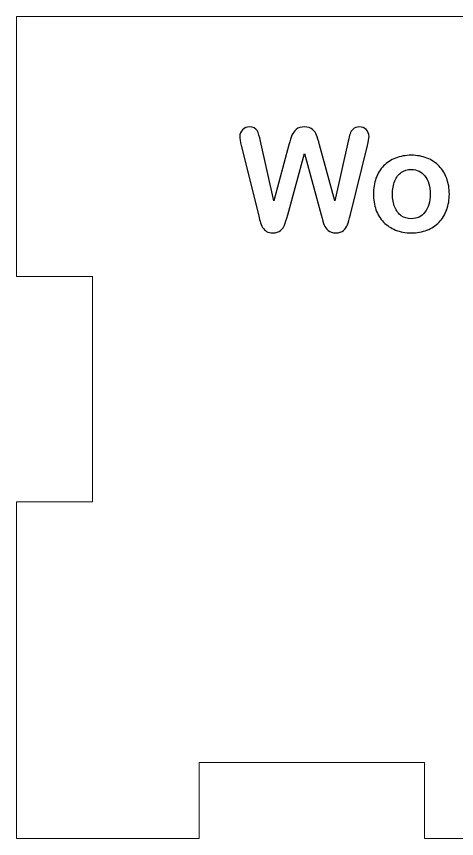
# Model space of a CAD drawing. Header units: inches. Extents: x -11.2 to 11.8, y -8.6 to 8.5.
# Drawn here: x -11.079 to -10.357, y -3.816 to -2.466 of the extents above; entities that cross this region are included whole.
import ezdxf

# ---------------------------------------------------------------- set-up
doc = ezdxf.new("R2010")
doc.units = ezdxf.units.IN
doc.header["$MEASUREMENT"] = 0
doc.layers.add('Tiny token holder', color=7, linetype='Continuous')

msp = doc.modelspace()

# ---------------------------------------------------------------- linework, layer by layer
at = {"layer": 'Tiny token holder', "color": 240, "lineweight": 9}
msp.add_open_spline([(-10.7794, -3.6911), (-10.7794, -3.6911), (-10.4094, -3.6911), (-10.4094, -3.6911), (-10.4094, -3.6911), (-10.4094, -3.6911), (-10.4094, -3.8161), (-10.4094, -3.8161), (-10.4094, -3.8161), (-10.4094, -3.8161), (-10.0394, -3.8161), (-10.0394, -3.8161), (-10.0394, -3.8161), (-10.0394, -3.8161), (-10.0394, -3.6911), (-10.0394, -3.6911), (-10.0394, -3.6911), (-10.0394, -3.6911), (-9.6694, -3.6911), (-9.6694, -3.6911), (-9.6694, -3.6911), (-9.6694, -3.6911), (-9.6694, -3.8161), (-9.6694, -3.8161), (-9.6694, -3.8161), (-9.6694, -3.8161), (-9.2994, -3.8161), (-9.2994, -3.8161), (-9.2994, -3.8161), (-9.2994, -3.8161), (-9.2994, -3.6911), (-9.2994, -3.6911), (-9.2994, -3.6911), (-9.2994, -3.6911), (-8.9294, -3.6911), (-8.9294, -3.6911), (-8.9294, -3.6911), (-8.9294, -3.6911), (-8.9294, -3.8161), (-8.9294, -3.8161), (-8.9294, -3.8161), (-8.9294, -3.8161), (-8.7544, -3.8161), (-8.7544, -3.8161), (-8.7544, -3.8161), (-8.7544, -3.8161), (-8.6294, -3.8161), (-8.6294, -3.8161), (-8.6294, -3.8161), (-8.6294, -3.8161), (-8.6294, -3.6911), (-8.6294, -3.6911), (-8.6294, -3.6911), (-8.6294, -3.6911), (-8.6294, -3.2631), (-8.6294, -3.2631), (-8.6294, -3.2631), (-8.6294, -3.2631), (-8.7544, -3.2631), (-8.7544, -3.2631), (-8.7544, -3.2631), (-8.7544, -3.2631), (-8.7544, -2.8931), (-8.7544, -2.8931), (-8.7544, -2.8931), (-8.7544, -2.8931), (-8.6294, -2.8931), (-8.6294, -2.8931), (-8.6294, -2.8931), (-8.6294, -2.8931), (-8.6294, -2.4661), (-8.6294, -2.4661), (-8.6294, -2.4661), (-8.6294, -2.4661), (-8.7544, -2.4661), (-8.7544, -2.4661), (-8.7544, -2.4661), (-8.7544, -2.4661), (-10.9544, -2.4661), (-10.9544, -2.4661), (-10.9544, -2.4661), (-10.9544, -2.4661), (-11.0794, -2.4661), (-11.0794, -2.4661), (-11.0794, -2.4661), (-11.0794, -2.4661), (-11.0794, -2.8931), (-11.0794, -2.8931), (-11.0794, -2.8931), (-11.0794, -2.8931), (-10.9544, -2.8931), (-10.9544, -2.8931), (-10.9544, -2.8931), (-10.9544, -2.8931), (-10.9544, -3.2631), (-10.9544, -3.2631), (-10.9544, -3.2631), (-10.9544, -3.2631), (-11.0794, -3.2631), (-11.0794, -3.2631), (-11.0794, -3.2631), (-11.0794, -3.2631), (-11.0794, -3.6911), (-11.0794, -3.6911), (-11.0794, -3.6911), (-11.0794, -3.6911), (-11.0794, -3.8161), (-11.0794, -3.8161), (-11.0794, -3.8161), (-11.0794, -3.8161), (-10.9544, -3.8161), (-10.9544, -3.8161), (-10.9544, -3.8161), (-10.9544, -3.8161), (-10.7794, -3.8161), (-10.7794, -3.8161), (-10.7794, -3.8161), (-10.7794, -3.8161), (-10.7794, -3.6911), (-10.7794, -3.6911)], degree=3, knots=[0, 0, 0, 0, 0.032258, 0.032258, 0.032258, 0.032258, 0.064516, 0.064516, 0.064516, 0.064516, 0.096774, 0.096774, 0.096774, 0.096774, 0.129032, 0.129032, 0.129032, 0.129032, 0.16129, 0.16129, 0.16129, 0.16129, 0.193548, 0.193548, 0.193548, 0.193548, 0.225806, 0.225806, 0.225806, 0.225806, 0.258065, 0.258065, 0.258065, 0.258065, 0.290323, 0.290323, 0.290323, 0.290323, 0.322581, 0.322581, 0.322581, 0.322581, 0.354839, 0.354839, 0.354839, 0.354839, 0.387097, 0.387097, 0.387097, 0.387097, 0.419355, 0.419355, 0.419355, 0.419355, 0.451613, 0.451613, 0.451613, 0.451613, 0.483871, 0.483871, 0.483871, 0.483871, 0.516129, 0.516129, 0.516129, 0.516129, 0.548387, 0.548387, 0.548387, 0.548387, 0.580645, 0.580645, 0.580645, 0.580645, 0.612903, 0.612903, 0.612903, 0.612903, 0.645161, 0.645161, 0.645161, 0.645161, 0.677419, 0.677419, 0.677419, 0.677419, 0.709677, 0.709677, 0.709677, 0.709677, 0.741935, 0.741935, 0.741935, 0.741935, 0.774194, 0.774194, 0.774194, 0.774194, 0.806452, 0.806452, 0.806452, 0.806452, 0.83871, 0.83871, 0.83871, 0.83871, 0.870968, 0.870968, 0.870968, 0.870968, 0.903226, 0.903226, 0.903226, 0.903226, 0.935484, 0.935484, 0.935484, 0.935484, 1, 1, 1, 1], dxfattribs=at)
at = {"layer": 'Tiny token holder', "color": 250}
for points, knots in [([(-10.5792, -2.7921), (-10.5792, -2.7921), (-10.6064, -2.6913), (-10.6064, -2.6913), (-10.6064, -2.6913), (-10.6064, -2.6913), (-10.6339, -2.7921), (-10.6339, -2.7921), (-10.6339, -2.7921), (-10.6361, -2.7998), (-10.6378, -2.8053), (-10.639, -2.8086), (-10.639, -2.8086), (-10.6403, -2.8119), (-10.6425, -2.8149), (-10.6456, -2.8176), (-10.6456, -2.8176), (-10.6488, -2.8202), (-10.6529, -2.8215), (-10.6581, -2.8215), (-10.6581, -2.8215), (-10.6624, -2.8215), (-10.6658, -2.8207), (-10.6685, -2.8192), (-10.6685, -2.8192), (-10.6713, -2.8176), (-10.6734, -2.8154), (-10.6751, -2.8125), (-10.6751, -2.8125), (-10.6768, -2.8097), (-10.6782, -2.8062), (-10.6792, -2.8023), (-10.6792, -2.8023), (-10.6803, -2.7984), (-10.6813, -2.7947), (-10.6821, -2.7914), (-10.6821, -2.7914), (-10.6821, -2.7914), (-10.7101, -2.6781), (-10.7101, -2.6781), (-10.7101, -2.6781), (-10.7118, -2.6715), (-10.7127, -2.6665), (-10.7127, -2.6631), (-10.7127, -2.6631), (-10.7127, -2.6587), (-10.7111, -2.655), (-10.7081, -2.6521), (-10.7081, -2.6521), (-10.705, -2.6491), (-10.7012, -2.6476), (-10.6967, -2.6476), (-10.6967, -2.6476), (-10.6905, -2.6476), (-10.6863, -2.6496), (-10.6842, -2.6536), (-10.6842, -2.6536), (-10.6821, -2.6576), (-10.6802, -2.6633), (-10.6786, -2.6709), (-10.6786, -2.6709), (-10.6786, -2.6709), (-10.6565, -2.7691), (-10.6565, -2.7691), (-10.6565, -2.7691), (-10.6565, -2.7691), (-10.6319, -2.6772), (-10.6319, -2.6772), (-10.6319, -2.6772), (-10.63, -2.6702), (-10.6284, -2.6648), (-10.6269, -2.6612), (-10.6269, -2.6612), (-10.6255, -2.6575), (-10.6231, -2.6543), (-10.6198, -2.6516), (-10.6198, -2.6516), (-10.6165, -2.6489), (-10.612, -2.6476), (-10.6064, -2.6476), (-10.6064, -2.6476), (-10.6006, -2.6476), (-10.5962, -2.649), (-10.593, -2.6518), (-10.593, -2.6518), (-10.5898, -2.6546), (-10.5876, -2.6576), (-10.5864, -2.6609), (-10.5864, -2.6609), (-10.5852, -2.6642), (-10.5836, -2.6696), (-10.5815, -2.6772), (-10.5815, -2.6772), (-10.5815, -2.6772), (-10.5566, -2.7691), (-10.5566, -2.7691), (-10.5566, -2.7691), (-10.5566, -2.7691), (-10.5345, -2.6709), (-10.5345, -2.6709), (-10.5345, -2.6709), (-10.5335, -2.6658), (-10.5324, -2.6617), (-10.5315, -2.6588), (-10.5315, -2.6588), (-10.5305, -2.6559), (-10.5289, -2.6533), (-10.5266, -2.6511), (-10.5266, -2.6511), (-10.5242, -2.6487), (-10.5208, -2.6476), (-10.5164, -2.6476), (-10.5164, -2.6476), (-10.512, -2.6476), (-10.5082, -2.6491), (-10.5051, -2.652), (-10.5051, -2.652), (-10.502, -2.655), (-10.5004, -2.6587), (-10.5004, -2.6631), (-10.5004, -2.6631), (-10.5004, -2.6662), (-10.5013, -2.6712), (-10.5029, -2.6781), (-10.5029, -2.6781), (-10.5029, -2.6781), (-10.5309, -2.7914), (-10.5309, -2.7914), (-10.5309, -2.7914), (-10.5329, -2.799), (-10.5345, -2.8046), (-10.5357, -2.8082), (-10.5357, -2.8082), (-10.537, -2.8117), (-10.5391, -2.8148), (-10.5421, -2.8175), (-10.5421, -2.8175), (-10.5452, -2.8202), (-10.5494, -2.8215), (-10.555, -2.8215), (-10.555, -2.8215), (-10.5602, -2.8215), (-10.5643, -2.8202), (-10.5675, -2.8176), (-10.5675, -2.8176), (-10.5706, -2.815), (-10.5728, -2.8121), (-10.574, -2.8088), (-10.574, -2.8088), (-10.5753, -2.8056), (-10.5769, -2.8), (-10.5792, -2.7921)], [0, 0, 0, 0, 0.025641, 0.025641, 0.025641, 0.025641, 0.051282, 0.051282, 0.051282, 0.051282, 0.076923, 0.076923, 0.076923, 0.076923, 0.102564, 0.102564, 0.102564, 0.102564, 0.128205, 0.128205, 0.128205, 0.128205, 0.153846, 0.153846, 0.153846, 0.153846, 0.179487, 0.179487, 0.179487, 0.179487, 0.205128, 0.205128, 0.205128, 0.205128, 0.230769, 0.230769, 0.230769, 0.230769, 0.25641, 0.25641, 0.25641, 0.25641, 0.282051, 0.282051, 0.282051, 0.282051, 0.307692, 0.307692, 0.307692, 0.307692, 0.333333, 0.333333, 0.333333, 0.333333, 0.358974, 0.358974, 0.358974, 0.358974, 0.384615, 0.384615, 0.384615, 0.384615, 0.410256, 0.410256, 0.410256, 0.410256, 0.435897, 0.435897, 0.435897, 0.435897, 0.461538, 0.461538, 0.461538, 0.461538, 0.487179, 0.487179, 0.487179, 0.487179, 0.512821, 0.512821, 0.512821, 0.512821, 0.538462, 0.538462, 0.538462, 0.538462, 0.564103, 0.564103, 0.564103, 0.564103, 0.589744, 0.589744, 0.589744, 0.589744, 0.615385, 0.615385, 0.615385, 0.615385, 0.641026, 0.641026, 0.641026, 0.641026, 0.666667, 0.666667, 0.666667, 0.666667, 0.692308, 0.692308, 0.692308, 0.692308, 0.717949, 0.717949, 0.717949, 0.717949, 0.74359, 0.74359, 0.74359, 0.74359, 0.769231, 0.769231, 0.769231, 0.769231, 0.794872, 0.794872, 0.794872, 0.794872, 0.820513, 0.820513, 0.820513, 0.820513, 0.846154, 0.846154, 0.846154, 0.846154, 0.871795, 0.871795, 0.871795, 0.871795, 0.897436, 0.897436, 0.897436, 0.897436, 0.923077, 0.923077, 0.923077, 0.923077, 0.948718, 0.948718, 0.948718, 0.948718, 1, 1, 1, 1]), ([(-10.3685, -2.7579), (-10.3685, -2.7672), (-10.37, -2.7758), (-10.3729, -2.7837), (-10.3729, -2.7837), (-10.3758, -2.7916), (-10.38, -2.7983), (-10.3855, -2.804), (-10.3855, -2.804), (-10.391, -2.8097), (-10.3976, -2.814), (-10.4053, -2.817), (-10.4053, -2.817), (-10.4129, -2.82), (-10.4215, -2.8215), (-10.4311, -2.8215), (-10.4311, -2.8215), (-10.4406, -2.8215), (-10.4492, -2.82), (-10.4567, -2.8169), (-10.4567, -2.8169), (-10.4643, -2.8139), (-10.4709, -2.8095), (-10.4764, -2.8038), (-10.4764, -2.8038), (-10.4819, -2.7981), (-10.4862, -2.7914), (-10.489, -2.7836), (-10.489, -2.7836), (-10.4919, -2.7758), (-10.4933, -2.7672), (-10.4933, -2.7578), (-10.4933, -2.7578), (-10.4933, -2.7484), (-10.4919, -2.7397), (-10.489, -2.7318), (-10.489, -2.7318), (-10.4861, -2.7239), (-10.4819, -2.7172), (-10.4765, -2.7116), (-10.4765, -2.7116), (-10.471, -2.706), (-10.4644, -2.7017), (-10.4567, -2.6987), (-10.4567, -2.6987), (-10.449, -2.6957), (-10.4405, -2.6941), (-10.4311, -2.6941), (-10.4311, -2.6941), (-10.4216, -2.6941), (-10.413, -2.6957), (-10.4053, -2.6987), (-10.4053, -2.6987), (-10.3976, -2.7018), (-10.391, -2.7062), (-10.3854, -2.7118), (-10.3854, -2.7118), (-10.3799, -2.7175), (-10.3757, -2.7242), (-10.3729, -2.7321), (-10.3729, -2.7321), (-10.37, -2.7399), (-10.3685, -2.7485), (-10.3685, -2.7579)], [0, 0, 0, 0, 0.058824, 0.058824, 0.058824, 0.058824, 0.117647, 0.117647, 0.117647, 0.117647, 0.176471, 0.176471, 0.176471, 0.176471, 0.235294, 0.235294, 0.235294, 0.235294, 0.294118, 0.294118, 0.294118, 0.294118, 0.352941, 0.352941, 0.352941, 0.352941, 0.411765, 0.411765, 0.411765, 0.411765, 0.470588, 0.470588, 0.470588, 0.470588, 0.529412, 0.529412, 0.529412, 0.529412, 0.588235, 0.588235, 0.588235, 0.588235, 0.647059, 0.647059, 0.647059, 0.647059, 0.705882, 0.705882, 0.705882, 0.705882, 0.764706, 0.764706, 0.764706, 0.764706, 0.823529, 0.823529, 0.823529, 0.823529, 0.882353, 0.882353, 0.882353, 0.882353, 1, 1, 1, 1]), ([(-10.4, -2.7579), (-10.4, -2.7451), (-10.4029, -2.7352), (-10.4085, -2.7281), (-10.4085, -2.7281), (-10.4141, -2.721), (-10.4216, -2.7174), (-10.4311, -2.7174), (-10.4311, -2.7174), (-10.4373, -2.7174), (-10.4426, -2.719), (-10.4473, -2.7221), (-10.4473, -2.7221), (-10.4519, -2.7253), (-10.4555, -2.73), (-10.4581, -2.7362), (-10.4581, -2.7362), (-10.4606, -2.7424), (-10.4619, -2.7496), (-10.4619, -2.7579), (-10.4619, -2.7579), (-10.4619, -2.7661), (-10.4606, -2.7732), (-10.4581, -2.7793), (-10.4581, -2.7793), (-10.4556, -2.7854), (-10.4521, -2.7901), (-10.4475, -2.7934), (-10.4475, -2.7934), (-10.4429, -2.7966), (-10.4374, -2.7983), (-10.4311, -2.7983), (-10.4311, -2.7983), (-10.4216, -2.7983), (-10.4141, -2.7947), (-10.4085, -2.7875), (-10.4085, -2.7875), (-10.4029, -2.7804), (-10.4, -2.7705), (-10.4, -2.7579)], [0, 0, 0, 0, 0.090909, 0.090909, 0.090909, 0.090909, 0.181818, 0.181818, 0.181818, 0.181818, 0.272727, 0.272727, 0.272727, 0.272727, 0.363636, 0.363636, 0.363636, 0.363636, 0.454545, 0.454545, 0.454545, 0.454545, 0.545455, 0.545455, 0.545455, 0.545455, 0.636364, 0.636364, 0.636364, 0.636364, 0.727273, 0.727273, 0.727273, 0.727273, 0.818182, 0.818182, 0.818182, 0.818182, 1, 1, 1, 1])]:
    msp.add_open_spline(points, degree=3, knots=knots, dxfattribs=at)

doc.saveas('drawing.dxf')
